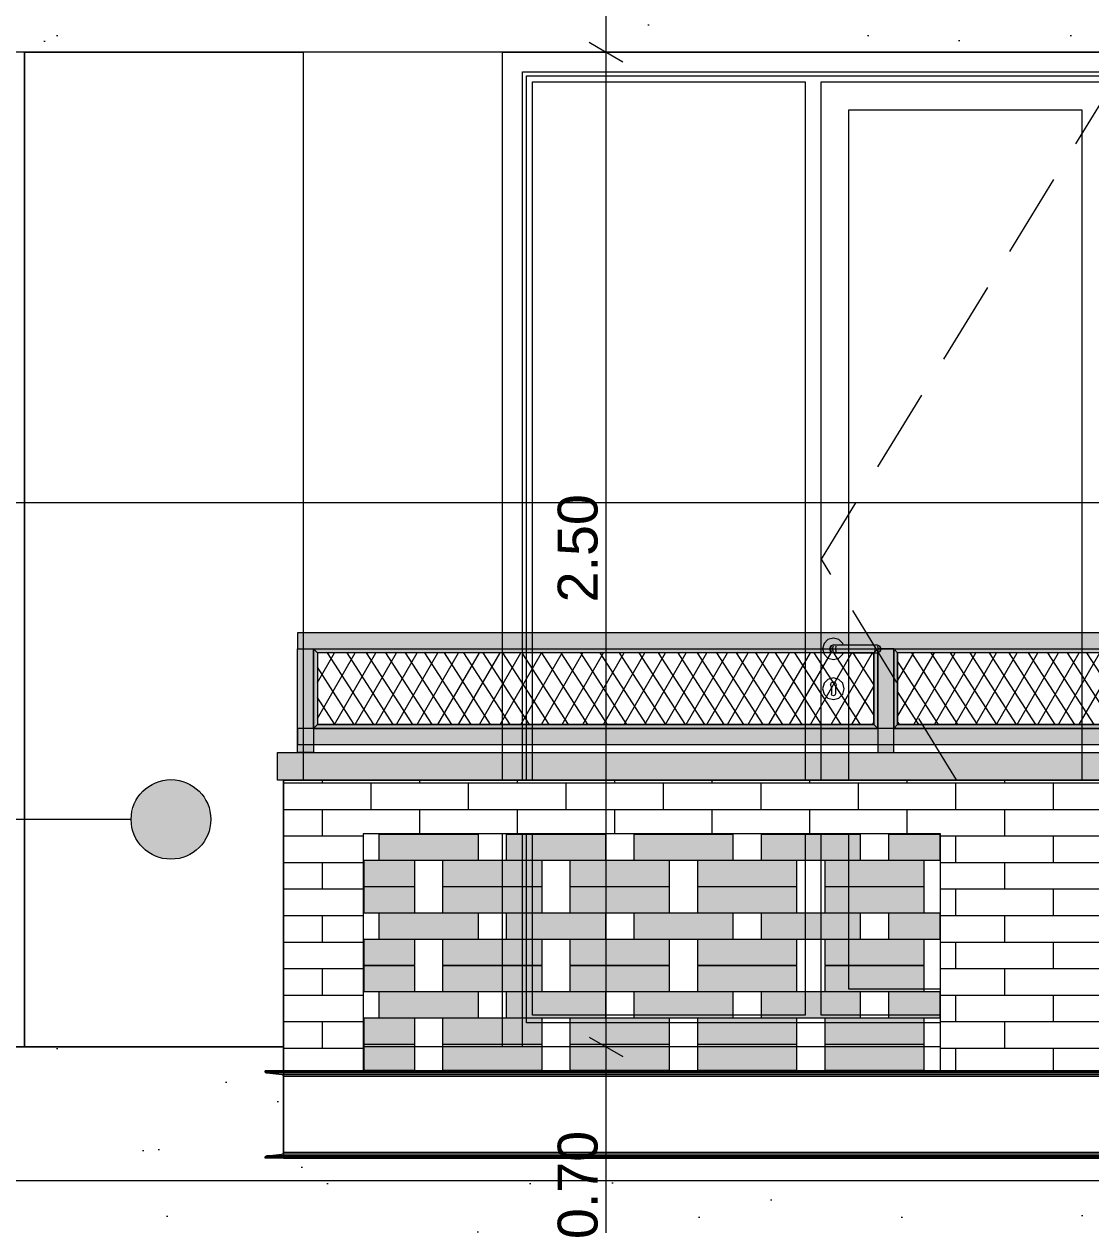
# Model space of a CAD drawing. Header units: millimetres. Extents: x 476571643 to 477489869, y 4620928210 to 4621294454.
# Drawn here: x 477462003 to 477464682, y 4621002782 to 4621005800 of the extents above; entities that cross this region are included whole.
import ezdxf

# ---------------------------------------------------------------- set-up
doc = ezdxf.new("R2010")
doc.units = ezdxf.units.MM
doc.header["$MEASUREMENT"] = 0
doc.set_wipeout_variables(frame=1)
doc.linetypes.add('Hidden Line', pattern=[317.5, 211.666667, -105.833333])
doc.linetypes.add('Wipeout_Contour', pattern=[1000, 0, -1000])
for name, color, linetype, lineweight in [('2D Drafting - General_Pen_No__7_Pen_No__7', 7, 'Continuous', 0), ('New_2D Drafting - General_Pen_No__30_Pen_No__9_Pen_No__9_Pen_No__250', 7, 'Continuous', 0), ('New_2D Drafting - General_Pen_No__30_Pen_No__9_Pen_No__9_Pen_No__255', 255, 'Continuous', 0), ('New_2D Drafting - General_Pen_No__30_Pen_No__9_Pen_No__9_Pen_No__42', 250, 'Continuous', 0), ('New_2D Drafting - General_Pen_No__30_Pen_No__9_Pen_No__9_Pen_No__7', 7, 'Continuous', 0), ('New_2D Drafting - General_Pen_No__4', 7, 'Continuous', 0), ('New_2D Drafting - General_Pen_No__7', 7, 'Continuous', 0), ('New_Structural - Bearing_Pen_No__250', 7, 'Continuous', 0), ('New_Structural - Bearing_Pen_No__4', 7, 'Continuous', 0), ('Structural - Bearing_Pen_No__250', 7, 'Continuous', 0), ('zoma_Pen_No__142', 142, 'Continuous', 0), ('zoma_Pen_No__5_Pen_No__142', 142, 'Continuous', 0)]:
    doc.layers.add(name, color=color, linetype=linetype, lineweight=lineweight)
for name, color, linetype in [('New_2D Drafting - General_Pen_No__30_Pen_No__9_Pen_No__9', 7, 'Continuous'), ('zoma', 7, 'Continuous'), ('zoma_Pen_No__5', 7, 'Continuous')]:
    doc.layers.add(name, color=color, linetype=linetype)
doc.layers.add('New_2D Drafting - General_Pen_No__30_Pen_No__9_Pen_No__9_Pen_No__252', color=7, linetype='Continuous', lineweight=0, true_color=0x666666)
doc.layers.add('New_2D Drafting - General_Pen_No__30_Pen_No__9_Pen_No__9_Pen_No__254', color=7, linetype='Continuous', lineweight=0, true_color=0xcccccc)
doc.styles.add('GENERATED_STYLE_2', font='arial.ttf')
doc.dimstyles.new('GENERATED_STYLE__32', dxfattribs={"dimtxt": 100, "dimasz": 64.421331, "dimexe": 0.18, "dimexo": 3, "dimgap": 0.09, "dimtad": 1, "dimlfac": 0.001, "dimzin": 0, "dimdsep": 46, "dimtxsty": 'GENERATED_STYLE_2', "dimblk": 'ARROWHEAD_2', "dimblk1": 'ARROWHEAD_2', "dimblk2": 'ARROWHEAD_2', "dimcen": 0.09, "dimclrd": 142, "dimclre": 142, "dimclrt": 142, "dimadec": 0, "dimazin": 0, "dimtfac": 1, "dimtdec": 4, "dimtmove": 0, "dimatfit": 3, "dimfxl": 1, "dimtolj": 1, "dimtzin": 0, "dimarcsym": 0})
pattern_1 = [(45, (476844527.15, 4621386591.04), (-254.55844, 254.55844), [0, -240, 0, -360]), (110, (476845327.15, 4621386591.04), (338.28934, 123.12725), [0, -176, 0, -304])]
pattern_2 = [(60, (476844527.15, 4621385791.044), (-38.9711432, 22.5), []), (122.8330945, (476844527.15, 4621385791.044), (36.8060797, 18.75), [])]

# ---------------------------------------------------------------- blocks, each defined once
blk = doc.blocks.new('Line_111', base_point=(477465287.2, 4621004596.9))
at = {"layer": 'zoma_Pen_No__5_Pen_No__142', "color": 142, "linetype": 'Continuous', "lineweight": 0}
blk.add_line((477465187.2, 4621004596.9), (477452132.6, 4621004596.9), dxfattribs=at)
blk = doc.blocks.new('Line_127', base_point=(477462371.7, 4621003801.6))
at = {"layer": 'zoma_Pen_No__5_Pen_No__142', "linetype": 'Continuous', "lineweight": 0}
blk.add_hatch(color=142, dxfattribs=at).paths.add_polyline_path([(477462271.7, 4621003801.6), (477462279.3, 4621003763.3), (477462300.9, 4621003730.9), (477462333.4, 4621003709.2), (477462371.7, 4621003701.6), (477462409.9, 4621003709.2), (477462442.4, 4621003730.9), (477462464, 4621003763.3), (477462471.7, 4621003801.6), (477462464, 4621003839.9), (477462442.4, 4621003872.3), (477462409.9, 4621003894), (477462371.7, 4621003901.6), (477462333.4, 4621003894), (477462300.9, 4621003872.3), (477462279.3, 4621003839.9)])
at = {"layer": 'zoma_Pen_No__5_Pen_No__142', "color": 142, "linetype": 'Continuous', "lineweight": 0}
blk.add_line((477462271.7, 4621003801.6), (477452355.6, 4621003801.6), dxfattribs=at)
blk.add_circle((477462371.7, 4621003801.6), 100, dxfattribs=at)
blk = doc.blocks.new('Line_128', base_point=(477470893.9, 4621002893.4))
at = {"layer": 'zoma_Pen_No__5_Pen_No__142', "color": 142, "linetype": 'Continuous', "lineweight": 0}
blk.add_line((477470793.9, 4621002893.4), (477460494.8, 4621002893.4), dxfattribs=at)
blk = doc.blocks.new('*D2148', base_point=(476844527.1, 4621385791))
at = {"layer": 'zoma_Pen_No__142', "color": 142, "linetype": 'Continuous', "lineweight": 0, "transparency": 16777216}
for p, q in [((477463422, 4621003254.5), (477463506.8, 4621003205.5)), ((477463528, 4621003230), (477463400.9, 4621003230)), ((477463464.4, 4621002530), (477463464.4, 4621003230)), ((477463422, 4621002554.5), (477463506.8, 4621002505.5)), ((477463528, 4621002530), (477463400.9, 4621002530))]:
    blk.add_line(p, q, dxfattribs=at)
at = {"layer": 'zoma_Pen_No__142', "color": 142, "lineweight": 0, "transparency": 16777216, "insert": (477463444.4, 4621002747), "char_height": 100, "attachment_point": 7, "rotation": 90, "style": 'GENERATED_STYLE_2'}
blk.add_mtext('\\A1;{\\pql;\\fArial CYR|b0|i0|c204|p34;0.70}', dxfattribs=at)
blk = doc.blocks.new('ARROWHEAD_2')
at = {"color": 0, "linetype": 'Continuous', "lineweight": 0}
for p, q in [((-0.378, -0.655), (0.378, 0.655)), ((0, 0), (-1, 0))]:
    blk.add_line(p, q, dxfattribs=at)
blk = doc.blocks.new('*D2149', base_point=(476844527.1, 4621385791))
at = {"layer": 'zoma_Pen_No__142', "color": 142, "linetype": 'Continuous', "lineweight": 0, "transparency": 16777216}
for p, q in [((477463422, 4621005754.5), (477463506.8, 4621005705.5)), ((477463528, 4621005730), (477463400.9, 4621005730)), ((477463464.4, 4621003230), (477463464.4, 4621005730)), ((477463422, 4621003254.5), (477463506.8, 4621003205.5)), ((477463528, 4621003230), (477463400.9, 4621003230))]:
    blk.add_line(p, q, dxfattribs=at)
at = {"layer": 'zoma_Pen_No__142', "color": 142, "lineweight": 0, "transparency": 16777216, "insert": (477463444.4, 4621004347), "char_height": 100, "attachment_point": 7, "rotation": 90, "style": 'GENERATED_STYLE_2'}
blk.add_mtext('\\A1;{\\pql;\\fArial CYR|b0|i0|c204|p34;2.50}', dxfattribs=at)
blk = doc.blocks.new('*D2150', base_point=(476844527.1, 4621385791))
at = {"layer": 'zoma_Pen_No__142', "color": 142, "linetype": 'Continuous', "lineweight": 0, "transparency": 16777216}
for p, q in [((477463422, 4621006454.5), (477463506.8, 4621006405.5)), ((477463528, 4621006430), (477463400.9, 4621006430)), ((477463464.4, 4621005730), (477463464.4, 4621006430)), ((477463422, 4621005754.5), (477463506.8, 4621005705.5)), ((477463528, 4621005730), (477463400.9, 4621005730))]:
    blk.add_line(p, q, dxfattribs=at)
at = {"layer": 'zoma_Pen_No__142', "color": 142, "lineweight": 0, "transparency": 16777216, "insert": (477463444.4, 4621005947), "char_height": 100, "attachment_point": 7, "rotation": 90, "style": 'GENERATED_STYLE_2'}
blk.add_mtext('\\A1;{\\pql;\\fArial CYR|b0|i0|c204|p34;0.70}', dxfattribs=at)
blk = doc.blocks.new('*D2159', base_point=(476844527.1, 4621385791))
at = {"layer": 'zoma_Pen_No__142', "color": 142, "linetype": 'Continuous', "lineweight": 0, "transparency": 16777216}
for p, q in [((477470355.6, 4621003254.5), (477470440.4, 4621003205.5)), ((477470461.6, 4621003230), (477470334.4, 4621003230)), ((477470398, 4621002530), (477470398, 4621003230)), ((477470355.6, 4621002554.5), (477470440.4, 4621002505.5)), ((477470461.6, 4621002530), (477470334.4, 4621002530))]:
    blk.add_line(p, q, dxfattribs=at)
at = {"layer": 'zoma_Pen_No__142', "color": 142, "lineweight": 0, "transparency": 16777216, "insert": (477470378, 4621002747), "char_height": 100, "attachment_point": 7, "rotation": 90, "style": 'GENERATED_STYLE_2'}
blk.add_mtext('\\A1;{\\pql;\\fArial CYR|b0|i0|c204|p34;0.70}', dxfattribs=at)
blk = doc.blocks.new('*D2160', base_point=(476844527.1, 4621385791))
at = {"layer": 'zoma_Pen_No__142', "color": 142, "linetype": 'Continuous', "lineweight": 0, "transparency": 16777216}
for p, q in [((477470355.6, 4621005754.5), (477470440.4, 4621005705.5)), ((477470461.6, 4621005730), (477470334.4, 4621005730)), ((477470398, 4621003230), (477470398, 4621005730)), ((477470355.6, 4621003254.5), (477470440.4, 4621003205.5)), ((477470461.6, 4621003230), (477470334.4, 4621003230))]:
    blk.add_line(p, q, dxfattribs=at)
at = {"layer": 'zoma_Pen_No__142', "color": 142, "lineweight": 0, "transparency": 16777216, "insert": (477470378, 4621004347), "char_height": 100, "attachment_point": 7, "rotation": 90, "style": 'GENERATED_STYLE_2'}
blk.add_mtext('\\A1;{\\pql;\\fArial CYR|b0|i0|c204|p34;2.50}', dxfattribs=at)
blk = doc.blocks.new('*D2161', base_point=(476844527.1, 4621385791))
at = {"layer": 'zoma_Pen_No__142', "color": 142, "linetype": 'Continuous', "lineweight": 0, "transparency": 16777216}
for p, q in [((477470355.6, 4621006454.5), (477470440.4, 4621006405.5)), ((477470461.6, 4621006430), (477470334.4, 4621006430)), ((477470398, 4621005730), (477470398, 4621006430)), ((477470355.6, 4621005754.5), (477470440.4, 4621005705.5)), ((477470461.6, 4621005730), (477470334.4, 4621005730))]:
    blk.add_line(p, q, dxfattribs=at)
at = {"layer": 'zoma_Pen_No__142', "color": 142, "lineweight": 0, "transparency": 16777216, "insert": (477470378, 4621005947), "char_height": 100, "attachment_point": 7, "rotation": 90, "style": 'GENERATED_STYLE_2'}
blk.add_mtext('\\A1;{\\pql;\\fArial CYR|b0|i0|c204|p34;0.70}', dxfattribs=at)
blk = doc.blocks.new('*D2171', base_point=(476844527.1, 4621385791))
at = {"layer": 'zoma_Pen_No__142', "color": 142, "linetype": 'Continuous', "lineweight": 0, "transparency": 16777216}
for p, q in [((477478168.2, 4621003254.5), (477478253, 4621003205.5)), ((477478274.2, 4621003230), (477478147, 4621003230)), ((477478210.6, 4621002530), (477478210.6, 4621003230)), ((477478168.2, 4621002554.5), (477478253, 4621002505.5)), ((477478274.2, 4621002530), (477478147, 4621002530))]:
    blk.add_line(p, q, dxfattribs=at)
at = {"layer": 'zoma_Pen_No__142', "color": 142, "lineweight": 0, "transparency": 16777216, "insert": (477478190.6, 4621002747), "char_height": 100, "attachment_point": 7, "rotation": 90, "style": 'GENERATED_STYLE_2'}
blk.add_mtext('\\A1;{\\pql;\\fArial CYR|b0|i0|c204|p34;0.70}', dxfattribs=at)
blk = doc.blocks.new('*D2172', base_point=(476844527.1, 4621385791))
at = {"layer": 'zoma_Pen_No__142', "color": 142, "linetype": 'Continuous', "lineweight": 0, "transparency": 16777216}
for p, q in [((477478168.2, 4621005754.5), (477478253, 4621005705.5)), ((477478274.2, 4621005730), (477478147, 4621005730)), ((477478210.6, 4621003230), (477478210.6, 4621005730)), ((477478168.2, 4621003254.5), (477478253, 4621003205.5)), ((477478274.2, 4621003230), (477478147, 4621003230))]:
    blk.add_line(p, q, dxfattribs=at)
at = {"layer": 'zoma_Pen_No__142', "color": 142, "lineweight": 0, "transparency": 16777216, "insert": (477478190.6, 4621004347), "char_height": 100, "attachment_point": 7, "rotation": 90, "style": 'GENERATED_STYLE_2'}
blk.add_mtext('\\A1;{\\pql;\\fArial CYR|b0|i0|c204|p34;2.50}', dxfattribs=at)
blk = doc.blocks.new('*D2173', base_point=(476844527.1, 4621385791))
at = {"layer": 'zoma_Pen_No__142', "color": 142, "linetype": 'Continuous', "lineweight": 0, "transparency": 16777216}
for p, q in [((477478168.2, 4621006454.5), (477478253, 4621006405.5)), ((477478274.2, 4621006430), (477478147, 4621006430)), ((477478210.6, 4621005730), (477478210.6, 4621006430)), ((477478168.2, 4621005754.5), (477478253, 4621005705.5)), ((477478274.2, 4621005730), (477478147, 4621005730))]:
    blk.add_line(p, q, dxfattribs=at)
at = {"layer": 'zoma_Pen_No__142', "color": 142, "lineweight": 0, "transparency": 16777216, "insert": (477478190.6, 4621005947), "char_height": 100, "attachment_point": 7, "rotation": 90, "style": 'GENERATED_STYLE_2'}
blk.add_mtext('\\A1;{\\pql;\\fArial CYR|b0|i0|c204|p34;0.70}', dxfattribs=at)
blk = doc.blocks.new('*D2182', base_point=(476844527.1, 4621385791))
at = {"layer": 'zoma_Pen_No__142', "color": 142, "linetype": 'Continuous', "lineweight": 0, "transparency": 16777216}
for p, q in [((477480860.4, 4621003254.5), (477480945.2, 4621003205.5)), ((477480966.4, 4621003230), (477480839.2, 4621003230)), ((477480902.8, 4621002530), (477480902.8, 4621003230)), ((477480860.4, 4621002554.5), (477480945.2, 4621002505.5)), ((477480966.4, 4621002530), (477480839.2, 4621002530))]:
    blk.add_line(p, q, dxfattribs=at)
at = {"layer": 'zoma_Pen_No__142', "color": 142, "lineweight": 0, "transparency": 16777216, "insert": (477480882.8, 4621002747), "char_height": 100, "attachment_point": 7, "rotation": 90, "style": 'GENERATED_STYLE_2'}
blk.add_mtext('\\A1;{\\pql;\\fArial CYR|b0|i0|c204|p34;0.70}', dxfattribs=at)
blk = doc.blocks.new('*D2183', base_point=(476844527.1, 4621385791))
at = {"layer": 'zoma_Pen_No__142', "color": 142, "linetype": 'Continuous', "lineweight": 0, "transparency": 16777216}
for p, q in [((477480860.4, 4621005754.5), (477480945.2, 4621005705.5)), ((477480966.4, 4621005730), (477480839.2, 4621005730)), ((477480902.8, 4621003230), (477480902.8, 4621005730)), ((477480860.4, 4621003254.5), (477480945.2, 4621003205.5)), ((477480966.4, 4621003230), (477480839.2, 4621003230))]:
    blk.add_line(p, q, dxfattribs=at)
at = {"layer": 'zoma_Pen_No__142', "color": 142, "lineweight": 0, "transparency": 16777216, "insert": (477480882.8, 4621004347), "char_height": 100, "attachment_point": 7, "rotation": 90, "style": 'GENERATED_STYLE_2'}
blk.add_mtext('\\A1;{\\pql;\\fArial CYR|b0|i0|c204|p34;2.50}', dxfattribs=at)
blk = doc.blocks.new('*D2184', base_point=(476844527.1, 4621385791))
at = {"layer": 'zoma_Pen_No__142', "color": 142, "linetype": 'Continuous', "lineweight": 0, "transparency": 16777216}
for p, q in [((477480860.4, 4621006454.5), (477480945.2, 4621006405.5)), ((477480966.4, 4621006430), (477480839.2, 4621006430)), ((477480902.8, 4621005730), (477480902.8, 4621006430)), ((477480860.4, 4621005754.5), (477480945.2, 4621005705.5)), ((477480966.4, 4621005730), (477480839.2, 4621005730))]:
    blk.add_line(p, q, dxfattribs=at)
at = {"layer": 'zoma_Pen_No__142', "color": 142, "lineweight": 0, "transparency": 16777216, "insert": (477480882.8, 4621005947), "char_height": 100, "attachment_point": 7, "rotation": 90, "style": 'GENERATED_STYLE_2'}
blk.add_mtext('\\A1;{\\pql;\\fArial CYR|b0|i0|c204|p34;0.70}', dxfattribs=at)

msp = doc.modelspace()

# ---------------------------------------------------------------- hatches: boundary and pattern name
at = {"layer": 'New_2D Drafting - General_Pen_No__30_Pen_No__9_Pen_No__9_Pen_No__255', "linetype": 'Continuous', "lineweight": 0}
for points in [[(477462689.307, 4621004269.985), (477462689.307, 4621004229.985), (477468519.303, 4621004229.985), (477468519.303, 4621004269.985)], [(477462729.314, 4621003969.985), (477462689.307, 4621003969.985), (477462689.307, 4621004229.985), (477462729.314, 4621004229.985)], [(477462739.314, 4621004219.985), (477462739.314, 4621004039.985), (477462729.314, 4621004029.985), (477462729.314, 4621004229.985)], [(477462739.314, 4621004219.985), (477462729.314, 4621004229.985), (477464146.814, 4621004229.985), (477464136.814, 4621004219.985)], [(477464146.814, 4621004230.011), (477464136.814, 4621004220.011), (477464136.814, 4621004039.985), (477464146.814, 4621004029.985)], [(477464146.814, 4621003969.985), (477464186.814, 4621003969.985), (477464186.814, 4621004229.985), (477464146.814, 4621004229.985)], [(477464186.814, 4621004229.985), (477465584.314, 4621004229.985), (477465574.314, 4621004219.985), (477464196.814, 4621004219.985)], [(477464186.814, 4621004229.985), (477464186.814, 4621004029.985), (477464196.814, 4621004039.985), (477464196.814, 4621004219.985)], [(477462689.307, 4621004029.985), (477462689.307, 4621003989.985), (477468519.303, 4621003989.985), (477468519.303, 4621004029.985)], [(477462739.314, 4621004039.985), (477462729.314, 4621004029.985), (477464146.814, 4621004029.985), (477464136.814, 4621004039.985)], [(477464186.814, 4621004029.985), (477465584.314, 4621004029.985), (477465574.314, 4621004039.985), (477464196.814, 4621004039.985)], [(477468569.303, 4621003899.985), (477462639.307, 4621003899.985), (477462639.307, 4621003969.985), (477468569.303, 4621003969.985)]]:
    msp.add_hatch(color=255, dxfattribs=at).paths.add_polyline_path(points)
at = {"layer": 'New_2D Drafting - General_Pen_No__7', "linetype": 'Continuous', "lineweight": 0}
h = msp.add_hatch(dxfattribs=at)
h.set_pattern_fill('BATT_INSULATION', style=0, pattern_type=2)
h.set_pattern_definition(pattern_2)
h.paths.add_polyline_path([(477464136.814, 4621004219.985), (477462739.314, 4621004219.985), (477462739.314, 4621004039.985), (477464136.814, 4621004039.985)])
h = msp.add_hatch(dxfattribs=at)
h.set_pattern_fill('BATT_INSULATION', style=0, pattern_type=2)
h.set_pattern_definition(pattern_2)
h.paths.add_polyline_path([(477465574.314, 4621004219.985), (477464196.814, 4621004219.985), (477464196.814, 4621004039.985), (477465574.314, 4621004039.985)])

# ---------------------------------------------------------------- linework, layer by layer
at = {"layer": '2D Drafting - General_Pen_No__7_Pen_No__7', "color": 7, "linetype": 'Continuous', "lineweight": 0, "flags": 128}
for points in [[(477463264.432, 4621005669.999), (477464744.432, 4621005669.994), (477464744.424, 4621003289.996), (477463264.424, 4621003290.001)], [(477463279.432, 4621005654.999), (477463964.432, 4621005654.997), (477463964.424, 4621003309.999), (477463279.424, 4621003310.001)], [(477464004.428, 4621005654.996), (477464729.432, 4621005654.994), (477464729.424, 4621003309.996), (477464004.424, 4621003309.999)], [(477464074.432, 4621005584.996), (477464659.432, 4621005584.994), (477464659.424, 4621003374.997), (477464074.424, 4621003374.999)]]:
    msp.add_lwpolyline(points, close=True, dxfattribs=at)
at = {"layer": 'New_2D Drafting - General_Pen_No__30_Pen_No__9_Pen_No__9_Pen_No__250', "color": 7, "linetype": 'Continuous', "lineweight": 0, "flags": 128}
msp.add_lwpolyline([(477462689.307, 4621004029.985), (477462689.307, 4621003989.985), (477468519.303, 4621003989.985), (477468519.303, 4621004029.985)], close=True, dxfattribs=at)
at = {"layer": 'New_2D Drafting - General_Pen_No__30_Pen_No__9_Pen_No__9_Pen_No__7', "color": 7, "linetype": 'Continuous', "lineweight": 0, "flags": 128}
for points in [[(477462703.954, 4621003229.989), (477462003.789, 4621003229.988), (477462003.789, 4621005729.993), (477462703.954, 4621005729.993)], [(477462689.307, 4621004269.985), (477462689.307, 4621004229.985), (477468519.303, 4621004229.985), (477468519.303, 4621004269.985)], [(477462729.314, 4621003969.985), (477462689.307, 4621003969.985), (477462689.307, 4621004229.985), (477462729.314, 4621004229.985)], [(477462739.314, 4621004219.985), (477462739.314, 4621004039.985), (477462729.314, 4621004029.985), (477462729.314, 4621004229.985)], [(477462739.314, 4621004219.985), (477462729.314, 4621004229.985), (477464146.814, 4621004229.985), (477464136.814, 4621004219.985)], [(477464146.814, 4621004230.011), (477464136.814, 4621004220.011), (477464136.814, 4621004039.985), (477464146.814, 4621004029.985)], [(477464146.814, 4621003969.985), (477464186.814, 4621003969.985), (477464186.814, 4621004229.985), (477464146.814, 4621004229.985)], [(477464186.814, 4621004229.985), (477465584.314, 4621004229.985), (477465574.314, 4621004219.985), (477464196.814, 4621004219.985)], [(477464186.814, 4621004229.985), (477464186.814, 4621004029.985), (477464196.814, 4621004039.985), (477464196.814, 4621004219.985)], [(477462739.314, 4621004039.985), (477462729.314, 4621004029.985), (477464146.814, 4621004029.985), (477464136.814, 4621004039.985)], [(477464186.814, 4621004029.985), (477465584.314, 4621004029.985), (477465574.314, 4621004039.985), (477464196.814, 4621004039.985)], [(477468569.303, 4621003899.985), (477462639.307, 4621003899.985), (477462639.307, 4621003969.985), (477468569.303, 4621003969.985)]]:
    msp.add_lwpolyline(points, close=True, dxfattribs=at)
at = {"layer": 'New_2D Drafting - General_Pen_No__4', "color": 7, "linetype": 'Continuous', "lineweight": 0, "flags": 128}
for points in [[(477464136.814, 4621004219.985), (477462739.314, 4621004219.985), (477462739.314, 4621004039.985), (477464136.814, 4621004039.985)], [(477465574.314, 4621004219.985), (477464196.814, 4621004219.985), (477464196.814, 4621004039.985), (477465574.314, 4621004039.985)]]:
    msp.add_lwpolyline(points, close=True, dxfattribs=at)
at = {"layer": 'New_Structural - Bearing_Pen_No__250', "color": 7, "linetype": 'Continuous', "lineweight": 0}
for p, q in [((477464011.935, 4621004243.497), (477464008.317, 4621004229.997)), ((477464021.817, 4621004253.38), (477464011.935, 4621004243.497)), ((477464035.318, 4621004256.997), (477464021.817, 4621004253.38)), ((477464035.317, 4621004239.997), (477464028.246, 4621004237.068)), ((477464035.317, 4621004239.997), (477464036.459, 4621004239.997)), ((477464048.817, 4621004253.38), (477464035.318, 4621004256.997)), ((477464036.459, 4621004239.997), (477464039.711, 4621004239.997)), ((477464039.711, 4621004239.997), (477464044.577, 4621004239.997)), ((477464044.577, 4621004239.997), (477464050.317, 4621004239.997)), ((477464058.7, 4621004243.497), (477464048.817, 4621004253.38)), ((477464050.317, 4621004239.997), (477464130.317, 4621004239.997)), ((477464059.638, 4621004239.997), (477464058.7, 4621004243.497)), ((477464130.317, 4621004239.997), (477464136.058, 4621004239.997)), ((477464136.058, 4621004239.997), (477464140.924, 4621004239.997)), ((477464140.924, 4621004239.997), (477464144.176, 4621004239.997)), ((477464144.176, 4621004239.997), (477464145.317, 4621004239.997)), ((477464145.317, 4621004239.997), (477464152.389, 4621004237.068)), ((477464008.317, 4621004229.997), (477464011.935, 4621004216.497)), ((477464011.935, 4621004216.497), (477464021.817, 4621004206.615)), ((477464028.246, 4621004237.068), (477464025.317, 4621004229.997)), ((477464025.317, 4621004229.997), (477464028.246, 4621004222.926)), ((477464029.798, 4621004237.068), (477464027.039, 4621004229.997)), ((477464027.039, 4621004229.997), (477464029.798, 4621004222.926)), ((477464028.246, 4621004222.926), (477464035.317, 4621004219.997)), ((477464034.613, 4621004237.068), (477464032.501, 4621004229.997)), ((477464032.501, 4621004229.997), (477464034.613, 4621004222.926)), ((477464035.317, 4621004219.997), (477464036.459, 4621004219.997)), ((477464036.459, 4621004219.997), (477464039.711, 4621004219.997)), ((477464039.711, 4621004219.997), (477464044.577, 4621004219.997)), ((477464041.818, 4621004237.068), (477464040.675, 4621004229.997)), ((477464040.675, 4621004229.997), (477464041.818, 4621004222.926)), ((477464044.577, 4621004219.997), (477464050.317, 4621004219.997)), ((477464048.817, 4621004206.615), (477464058.7, 4621004216.497)), ((477464050.317, 4621004219.997), (477464130.317, 4621004219.997)), ((477464058.7, 4621004216.497), (477464059.638, 4621004219.997)), ((477464130.317, 4621004219.997), (477464136.058, 4621004219.997)), ((477464136.058, 4621004219.997), (477464140.924, 4621004219.997)), ((477464138.817, 4621004237.068), (477464139.959, 4621004229.997)), ((477464139.959, 4621004229.997), (477464138.817, 4621004222.926)), ((477464140.924, 4621004219.997), (477464144.176, 4621004219.997)), ((477464144.176, 4621004219.997), (477464145.317, 4621004219.997)), ((477464152.388, 4621004222.926), (477464145.317, 4621004219.997)), ((477464146.022, 4621004237.068), (477464148.134, 4621004229.997)), ((477464148.134, 4621004229.997), (477464146.022, 4621004222.926)), ((477464150.836, 4621004237.068), (477464153.595, 4621004229.997)), ((477464153.595, 4621004229.997), (477464150.836, 4621004222.926)), ((477464155.317, 4621004229.997), (477464152.388, 4621004222.926)), ((477464152.389, 4621004237.068), (477464155.317, 4621004229.997)), ((477464021.817, 4621004206.615), (477464035.317, 4621004202.997)), ((477464035.317, 4621004202.997), (477464048.817, 4621004206.615)), ((477464021.817, 4621004153.38), (477464011.934, 4621004143.497)), ((477464035.317, 4621004156.997), (477464021.817, 4621004153.38)), ((477464029.942, 4621004145.141), (477464035.317, 4621004147.423)), ((477464048.817, 4621004153.38), (477464035.317, 4621004156.997)), ((477464035.317, 4621004147.423), (477464040.692, 4621004145.141)), ((477464058.7, 4621004143.497), (477464048.817, 4621004153.38)), ((477464011.934, 4621004143.497), (477464008.317, 4621004129.997)), ((477464008.317, 4621004129.997), (477464011.934, 4621004116.497)), ((477464028.597, 4621004141.637), (477464027.849, 4621004139.69)), ((477464030.317, 4621004134.397), (477464027.849, 4621004139.69)), ((477464028.597, 4621004141.637), (477464029.942, 4621004145.141)), ((477464030.317, 4621004132.884), (477464030.317, 4621004134.397)), ((477464030.317, 4621004132.884), (477464030.317, 4621004129.997)), ((477464030.317, 4621004129.997), (477464030.317, 4621004127.111)), ((477464030.317, 4621004127.111), (477464030.317, 4621004121.337)), ((477464030.317, 4621004121.337), (477464030.317, 4621004117.497)), ((477464031.781, 4621004113.962), (477464030.317, 4621004117.497)), ((477464040.317, 4621004117.497), (477464038.853, 4621004113.962)), ((477464042.785, 4621004139.69), (477464040.317, 4621004134.397)), ((477464040.317, 4621004134.397), (477464040.317, 4621004132.884)), ((477464040.317, 4621004132.884), (477464040.317, 4621004129.997)), ((477464040.317, 4621004129.997), (477464040.317, 4621004127.111)), ((477464040.317, 4621004127.111), (477464040.317, 4621004121.337)), ((477464040.317, 4621004121.337), (477464040.317, 4621004117.497)), ((477464042.037, 4621004141.637), (477464040.692, 4621004145.141)), ((477464042.037, 4621004141.637), (477464042.785, 4621004139.69)), ((477464062.317, 4621004129.997), (477464058.7, 4621004143.497)), ((477464058.7, 4621004116.497), (477464062.317, 4621004129.997)), ((477464011.934, 4621004116.497), (477464021.817, 4621004106.615)), ((477464021.817, 4621004106.615), (477464035.317, 4621004102.997)), ((477464035.317, 4621004112.497), (477464031.781, 4621004113.962)), ((477464038.853, 4621004113.962), (477464035.317, 4621004112.497)), ((477464035.317, 4621004102.997), (477464048.817, 4621004106.615)), ((477464048.817, 4621004106.615), (477464058.7, 4621004116.497))]:
    msp.add_line(p, q, dxfattribs=at)

# ---------------------------------------------------------------- block references
at = {"layer": 'zoma_Pen_No__5', "color": 142, "linetype": 'Continuous', "lineweight": 0}
for name, p in [('Line_111', (477465287.241, 4621004596.941)), ('Line_127', (477462371.654, 4621003801.602))]:
    msp.add_blockref(name, p, dxfattribs=at)

# ---------------------------------------------------------------- next in the draw order: wipeouts: each hides what was drawn before it
at = {"color": 254, "linetype": 'Wipeout_Contour', "lineweight": 0, "ltscale": 27873645293.87504}
msp.add_wipeout([(477468504.127, 4621006149.991), (477468504.127, 4621005729.993), (477461534.094, 4621005729.993), (477461534.094, 4621006429.993), (477462654.307, 4621006429.993), (477462654.307, 4621006149.991)], dxfattribs=at).dxf.layer = 'New_2D Drafting - General_Pen_No__30_Pen_No__9_Pen_No__9'
at = {"color": 254, "linetype": 'Wipeout_Contour', "lineweight": 0, "ltscale": 27873626195.55132}
msp.add_wipeout([(477468504.127, 4621002949.991), (477468504.127, 4621002529.993), (477461534.094, 4621002529.993), (477461534.094, 4621003229.993), (477462654.307, 4621003229.993), (477462654.307, 4621002949.991)], dxfattribs=at).dxf.layer = 'New_2D Drafting - General_Pen_No__30_Pen_No__9_Pen_No__9'

# ---------------------------------------------------------------- next in the draw order: hatches: boundary and pattern name
at = {"layer": 'New_2D Drafting - General_Pen_No__30_Pen_No__9_Pen_No__9_Pen_No__42', "linetype": 'Continuous', "lineweight": 0, "true_color": 0xc7c8ca}
h = msp.add_hatch(dxfattribs=at)
h.set_pattern_fill('CUT_STONE', color=9, style=0, pattern_type=2)
h.set_pattern_definition(pattern_1)
h.paths.add_polyline_path([(477468504.127, 4621006149.991), (477468504.127, 4621005729.993), (477461534.094, 4621005729.993), (477461534.094, 4621006429.993), (477462654.307, 4621006429.993), (477462654.307, 4621006149.991)])
h = msp.add_hatch(dxfattribs=at)
h.set_pattern_fill('CUT_STONE', color=9, style=0, pattern_type=2)
h.set_pattern_definition(pattern_1)
h.paths.add_polyline_path([(477468504.127, 4621002949.991), (477468504.127, 4621002529.993), (477461534.094, 4621002529.993), (477461534.094, 4621003229.993), (477462654.307, 4621003229.993), (477462654.307, 4621002949.991)])

# ---------------------------------------------------------------- next in the draw order: linework, layer by layer
at = {"layer": '2D Drafting - General_Pen_No__7_Pen_No__7', "color": 7, "linetype": 'Continuous', "lineweight": 0, "flags": 128}
msp.add_lwpolyline([(477464800.307, 4621003229.995), (477463204.424, 4621003230), (477463204.432, 4621005730), (477464804.432, 4621005729.995)], dxfattribs=at)
msp.add_lwpolyline([(477463254.432, 4621005679.999), (477464754.432, 4621005679.994), (477464754.424, 4621003229.995), (477463254.424, 4621003230.001)], close=True, dxfattribs=at)
at = {"layer": '2D Drafting - General_Pen_No__7_Pen_No__7', "color": 7, "linetype": 'Hidden Line', "lineweight": 0, "flags": 128}
msp.add_lwpolyline([(477464754.432, 4621005679.994), (477464004.428, 4621004455.874), (477464753.647, 4621003231.279)], dxfattribs=at)
at = {"layer": 'New_2D Drafting - General_Pen_No__30_Pen_No__9_Pen_No__9_Pen_No__7', "color": 7, "linetype": 'Continuous', "lineweight": 0, "flags": 128}
for points in [[(477468504.127, 4621006149.991), (477468504.127, 4621005729.993), (477461534.094, 4621005729.993), (477461534.094, 4621006429.993), (477462654.307, 4621006429.993), (477462654.307, 4621006149.991)], [(477468504.127, 4621002949.991), (477468504.127, 4621002529.993), (477461534.094, 4621002529.993), (477461534.094, 4621003229.993), (477462654.307, 4621003229.993), (477462654.307, 4621002949.991)]]:
    msp.add_lwpolyline(points, close=True, dxfattribs=at)
at = {"layer": 'New_Structural - Bearing_Pen_No__250', "color": 7, "linetype": 'Continuous', "lineweight": 0}
for p, q in [((477468503.789, 4621005729.993), (477461533.757, 4621005729.993)), ((477468503.789, 4621003229.993), (477461533.757, 4621003229.993))]:
    msp.add_line(p, q, dxfattribs=at)
at = {"layer": 'Structural - Bearing_Pen_No__250', "color": 7, "linetype": 'Continuous', "lineweight": 0}
for p, q in [((477462003.789, 4621005729.993), (477462003.789, 4621003229.988)), ((477462607.989, 4621003167.496), (477462607.989, 4621003169.991)), ((477468600.641, 4621003169.991), (477462607.989, 4621003169.991)), ((477462608.388, 4621003165.965), (477462607.989, 4621003167.496)), ((477468600.641, 4621003167.496), (477462607.989, 4621003167.496)), ((477462609.526, 4621003164.667), (477462608.388, 4621003165.965)), ((477462611.229, 4621003163.8), (477462609.526, 4621003164.667)), ((477462612.451, 4621003163.541), (477462611.229, 4621003163.8)), ((477462649.852, 4621003159.551), (477462612.451, 4621003163.541)), ((477468596.178, 4621003163.541), (477462612.451, 4621003163.541)), ((477462651.074, 4621003159.291), (477462649.852, 4621003159.551)), ((477468558.777, 4621003159.551), (477462649.852, 4621003159.551)), ((477462652.777, 4621003158.424), (477462651.074, 4621003159.291)), ((477462653.915, 4621003157.126), (477462652.777, 4621003158.424)), ((477462654.315, 4621003155.596), (477462653.915, 4621003157.126)), ((477462654.315, 4621002964.404), (477462654.315, 4621003155.596)), ((477468554.315, 4621003155.596), (477462654.315, 4621003155.596)), ((477462607.989, 4621002952.486), (477462608.388, 4621002954.016)), ((477462607.989, 4621002949.991), (477462607.989, 4621002952.486)), ((477468600.641, 4621002952.486), (477462607.989, 4621002952.486)), ((477468600.641, 4621002949.991), (477462607.989, 4621002949.991)), ((477462608.388, 4621002954.016), (477462609.526, 4621002955.314)), ((477462609.526, 4621002955.314), (477462611.229, 4621002956.181)), ((477462611.229, 4621002956.181), (477462612.451, 4621002956.441)), ((477462612.451, 4621002956.441), (477462649.852, 4621002960.431)), ((477468596.178, 4621002956.441), (477462612.451, 4621002956.441)), ((477462649.852, 4621002960.431), (477462651.074, 4621002960.69)), ((477468558.777, 4621002960.431), (477462649.852, 4621002960.431)), ((477462651.074, 4621002960.69), (477462652.777, 4621002961.557)), ((477462652.777, 4621002961.557), (477462653.915, 4621002962.855)), ((477462653.915, 4621002962.855), (477462654.315, 4621002964.386)), ((477468554.316, 4621002964.386), (477462654.315, 4621002964.386))]:
    msp.add_line(p, q, dxfattribs=at)

# ---------------------------------------------------------------- next in the draw order: block references
at = {"layer": 'zoma_Pen_No__5', "color": 142, "linetype": 'Continuous', "lineweight": 0}
msp.add_blockref('Line_128', (477470893.922, 4621002893.389), dxfattribs=at)

# ---------------------------------------------------------------- next in the draw order: dimensions: what is measured, and where the dimension line sits
at = {"layer": 'zoma', "color": 142, "linetype": 'Continuous', "lineweight": 0}
for base, picture, middle in [((477463464.426, 4621006429.993), '*D2150', (477463394.426, 4621006076.85)), ((477470398.005, 4621006429.993), '*D2161', (477470328.005, 4621006076.85)), ((477478210.582, 4621006429.993), '*D2173', (477478140.582, 4621006076.85)), ((477480902.788, 4621006429.993), '*D2184', (477480832.788, 4621006076.85))]:
    dim = msp.add_linear_dim(base=base, p1=(477463204.432, 4621005730), p2=(477462483.984, 4621006429.993), angle=90, dimstyle='GENERATED_STYLE__32', dxfattribs=at)
    dim.commit()
    dim.dimension.update_dxf_attribs({"geometry": picture, "text_midpoint": middle, "dimtype": 160, "text_rotation": 90})

# ---------------------------------------------------------------- next in the draw order: wipeouts: each hides what was drawn before it
at = {"color": 254, "linetype": 'Wipeout_Contour', "lineweight": 0, "ltscale": 74329681358.86034}
msp.add_wipeout([(477468554.303, 4621003169.991), (477468354.188, 4621003169.991), (477468354.188, 4621003764.991), (477466904.247, 4621003764.991), (477466904.247, 4621003169.991), (477466504.247, 4621003169.991), (477466504.247, 4621003764.985), (477464704.248, 4621003764.985), (477464704.248, 4621003169.991), (477464304.248, 4621003169.991), (477464304.248, 4621003764.985), (477462854.307, 4621003764.985), (477462854.307, 4621003169.991), (477462654.307, 4621003169.991), (477462654.307, 4621003899.985), (477468554.303, 4621003899.985)], dxfattribs=at).dxf.layer = 'New_2D Drafting - General_Pen_No__30_Pen_No__9_Pen_No__9'

# ---------------------------------------------------------------- next in the draw order: hatches: boundary and pattern name
at = {"layer": 'New_2D Drafting - General_Pen_No__30_Pen_No__9_Pen_No__9_Pen_No__254', "linetype": 'Continuous', "lineweight": 0, "true_color": 0xcccccc}
h = msp.add_hatch(dxfattribs=at)
h.set_pattern_fill('BRICK___RUNNING_BOND', color=254, style=0, pattern_type=2)
h.set_pattern_definition([(0, (477463119.12, 4621003559.99), (0, 66.64), []), (90, (477463119.12, 4621003559.99), (-244.8, 0), [66.64, -66.64]), (90, (477463241.52, 4621003626.63), (-244.8, 0), [66.64, -66.64])])
h.paths.add_polyline_path([(477468554.303, 4621003169.991), (477468354.188, 4621003169.991), (477468354.188, 4621003764.991), (477466904.247, 4621003764.991), (477466904.247, 4621003169.991), (477466504.247, 4621003169.991), (477466504.247, 4621003764.985), (477464704.248, 4621003764.985), (477464704.248, 4621003169.991), (477464304.248, 4621003169.991), (477464304.248, 4621003764.985), (477462854.307, 4621003764.985), (477462854.307, 4621003169.991), (477462654.307, 4621003169.991), (477462654.307, 4621003899.985), (477468554.303, 4621003899.985)])
at = {"layer": 'New_2D Drafting - General_Pen_No__30_Pen_No__9_Pen_No__9_Pen_No__255', "linetype": 'Continuous', "lineweight": 0}
for points in [[(477463143.765, 4621003763.985), (477462893.765, 4621003763.985), (477462893.765, 4621003698.985), (477463143.765, 4621003698.985)], [(477463463.765, 4621003763.985), (477463213.765, 4621003763.985), (477463213.765, 4621003698.985), (477463463.765, 4621003698.985)], [(477463783.765, 4621003763.985), (477463533.765, 4621003763.985), (477463533.765, 4621003698.985), (477463783.765, 4621003698.985)], [(477464103.765, 4621003763.985), (477463853.765, 4621003763.985), (477463853.765, 4621003698.985), (477464103.765, 4621003698.985)], [(477464303.25, 4621003763.985), (477464173.765, 4621003763.985), (477464173.765, 4621003698.985), (477464303.25, 4621003698.985)], [(477462855.765, 4621003697.985), (477462855.765, 4621003632.985), (477462983.765, 4621003632.985), (477462983.765, 4621003697.985)], [(477463053.765, 4621003697.985), (477463053.765, 4621003632.985), (477463303.765, 4621003632.985), (477463303.765, 4621003697.985)], [(477463373.765, 4621003697.985), (477463373.765, 4621003632.985), (477463623.765, 4621003632.985), (477463623.765, 4621003697.985)], [(477463693.765, 4621003697.985), (477463693.765, 4621003632.985), (477463943.765, 4621003632.985), (477463943.765, 4621003697.985)], [(477464013.765, 4621003697.985), (477464013.765, 4621003632.985), (477464263.765, 4621003632.985), (477464263.765, 4621003697.985)], [(477462855.765, 4621003631.985), (477462855.765, 4621003566.985), (477462983.765, 4621003566.985), (477462983.765, 4621003631.985)], [(477463053.765, 4621003631.985), (477463053.765, 4621003566.985), (477463303.765, 4621003566.985), (477463303.765, 4621003631.985)], [(477463373.765, 4621003631.985), (477463373.765, 4621003566.985), (477463623.765, 4621003566.985), (477463623.765, 4621003631.985)], [(477463693.765, 4621003631.985), (477463693.765, 4621003566.985), (477463943.765, 4621003566.985), (477463943.765, 4621003631.985)], [(477464013.765, 4621003631.985), (477464013.765, 4621003566.985), (477464263.765, 4621003566.985), (477464263.765, 4621003631.985)], [(477463143.765, 4621003500.985), (477463143.765, 4621003565.985), (477462893.765, 4621003565.985), (477462893.765, 4621003500.985)], [(477463463.765, 4621003500.985), (477463463.765, 4621003565.985), (477463213.765, 4621003565.985), (477463213.765, 4621003500.985)], [(477463783.765, 4621003500.985), (477463783.765, 4621003565.985), (477463533.765, 4621003565.985), (477463533.765, 4621003500.985)], [(477464103.765, 4621003500.985), (477464103.765, 4621003565.985), (477463853.765, 4621003565.985), (477463853.765, 4621003500.985)], [(477464303.25, 4621003565.985), (477464173.765, 4621003565.985), (477464173.765, 4621003500.985), (477464303.25, 4621003500.985)], [(477462983.765, 4621003499.985), (477462855.765, 4621003499.985), (477462855.765, 4621003434.985), (477462983.765, 4621003434.985)], [(477463303.765, 4621003499.985), (477463053.765, 4621003499.985), (477463053.765, 4621003434.985), (477463303.765, 4621003434.985)], [(477463623.765, 4621003499.985), (477463373.765, 4621003499.985), (477463373.765, 4621003434.985), (477463623.765, 4621003434.985)], [(477463943.765, 4621003499.985), (477463693.765, 4621003499.985), (477463693.765, 4621003434.985), (477463943.765, 4621003434.985)], [(477464263.765, 4621003499.985), (477464013.765, 4621003499.985), (477464013.765, 4621003434.985), (477464263.765, 4621003434.985)], [(477462983.765, 4621003433.985), (477462855.765, 4621003433.985), (477462855.765, 4621003368.985), (477462983.765, 4621003368.985)], [(477463303.765, 4621003433.985), (477463053.765, 4621003433.985), (477463053.765, 4621003368.985), (477463303.765, 4621003368.985)], [(477463623.765, 4621003433.985), (477463373.765, 4621003433.985), (477463373.765, 4621003368.985), (477463623.765, 4621003368.985)], [(477463943.765, 4621003433.985), (477463693.765, 4621003433.985), (477463693.765, 4621003368.985), (477463943.765, 4621003368.985)], [(477464263.765, 4621003433.985), (477464013.765, 4621003433.985), (477464013.765, 4621003368.985), (477464263.765, 4621003368.985)], [(477462893.765, 4621003367.985), (477462893.765, 4621003302.985), (477463143.765, 4621003302.985), (477463143.765, 4621003367.985)], [(477463213.765, 4621003367.985), (477463213.765, 4621003302.985), (477463463.765, 4621003302.985), (477463463.765, 4621003367.985)], [(477463533.765, 4621003367.985), (477463533.765, 4621003302.985), (477463783.765, 4621003302.985), (477463783.765, 4621003367.985)], [(477463853.765, 4621003367.985), (477463853.765, 4621003302.985), (477464103.765, 4621003302.985), (477464103.765, 4621003367.985)], [(477464303.25, 4621003367.985), (477464173.765, 4621003367.985), (477464173.765, 4621003302.985), (477464303.25, 4621003302.985)], [(477462983.765, 4621003301.985), (477462855.765, 4621003301.985), (477462855.765, 4621003236.985), (477462983.765, 4621003236.985)], [(477463303.765, 4621003301.985), (477463053.765, 4621003301.985), (477463053.765, 4621003236.985), (477463303.765, 4621003236.985)], [(477463623.765, 4621003301.985), (477463373.765, 4621003301.985), (477463373.765, 4621003236.985), (477463623.765, 4621003236.985)], [(477463943.765, 4621003301.985), (477463693.765, 4621003301.985), (477463693.765, 4621003236.985), (477463943.765, 4621003236.985)], [(477464263.765, 4621003301.985), (477464013.765, 4621003301.985), (477464013.765, 4621003236.985), (477464263.765, 4621003236.985)], [(477462983.765, 4621003235.985), (477462855.765, 4621003235.985), (477462855.765, 4621003170.985), (477462983.765, 4621003170.985)], [(477463303.765, 4621003235.985), (477463053.765, 4621003235.985), (477463053.765, 4621003170.985), (477463303.765, 4621003170.985)], [(477463623.765, 4621003235.985), (477463373.765, 4621003235.985), (477463373.765, 4621003170.985), (477463623.765, 4621003170.985)], [(477463943.765, 4621003235.985), (477463693.765, 4621003235.985), (477463693.765, 4621003170.985), (477463943.765, 4621003170.985)], [(477464263.765, 4621003235.985), (477464013.765, 4621003235.985), (477464013.765, 4621003170.985), (477464263.765, 4621003170.985)]]:
    msp.add_hatch(color=8, dxfattribs=at).paths.add_polyline_path(points)

# ---------------------------------------------------------------- next in the draw order: linework, layer by layer
at = {"layer": 'New_2D Drafting - General_Pen_No__30_Pen_No__9_Pen_No__9_Pen_No__252', "color": 251, "linetype": 'Continuous', "lineweight": 0, "true_color": 0x666666, "flags": 128}
for points in [[(477463143.765, 4621003763.985), (477462893.765, 4621003763.985), (477462893.765, 4621003698.985), (477463143.765, 4621003698.985)], [(477463463.765, 4621003763.985), (477463213.765, 4621003763.985), (477463213.765, 4621003698.985), (477463463.765, 4621003698.985)], [(477463783.765, 4621003763.985), (477463533.765, 4621003763.985), (477463533.765, 4621003698.985), (477463783.765, 4621003698.985)], [(477464103.765, 4621003763.985), (477463853.765, 4621003763.985), (477463853.765, 4621003698.985), (477464103.765, 4621003698.985)], [(477464303.25, 4621003763.985), (477464173.765, 4621003763.985), (477464173.765, 4621003698.985), (477464303.25, 4621003698.985)], [(477462855.765, 4621003697.985), (477462855.765, 4621003632.985), (477462983.765, 4621003632.985), (477462983.765, 4621003697.985)], [(477463053.765, 4621003697.985), (477463053.765, 4621003632.985), (477463303.765, 4621003632.985), (477463303.765, 4621003697.985)], [(477463373.765, 4621003697.985), (477463373.765, 4621003632.985), (477463623.765, 4621003632.985), (477463623.765, 4621003697.985)], [(477463693.765, 4621003697.985), (477463693.765, 4621003632.985), (477463943.765, 4621003632.985), (477463943.765, 4621003697.985)], [(477464013.765, 4621003697.985), (477464013.765, 4621003632.985), (477464263.765, 4621003632.985), (477464263.765, 4621003697.985)], [(477462855.765, 4621003631.985), (477462855.765, 4621003566.985), (477462983.765, 4621003566.985), (477462983.765, 4621003631.985)], [(477463053.765, 4621003631.985), (477463053.765, 4621003566.985), (477463303.765, 4621003566.985), (477463303.765, 4621003631.985)], [(477463373.765, 4621003631.985), (477463373.765, 4621003566.985), (477463623.765, 4621003566.985), (477463623.765, 4621003631.985)], [(477463693.765, 4621003631.985), (477463693.765, 4621003566.985), (477463943.765, 4621003566.985), (477463943.765, 4621003631.985)], [(477464013.765, 4621003631.985), (477464013.765, 4621003566.985), (477464263.765, 4621003566.985), (477464263.765, 4621003631.985)], [(477463143.765, 4621003500.985), (477463143.765, 4621003565.985), (477462893.765, 4621003565.985), (477462893.765, 4621003500.985)], [(477463463.765, 4621003500.985), (477463463.765, 4621003565.985), (477463213.765, 4621003565.985), (477463213.765, 4621003500.985)], [(477463783.765, 4621003500.985), (477463783.765, 4621003565.985), (477463533.765, 4621003565.985), (477463533.765, 4621003500.985)], [(477464103.765, 4621003500.985), (477464103.765, 4621003565.985), (477463853.765, 4621003565.985), (477463853.765, 4621003500.985)], [(477464303.25, 4621003565.985), (477464173.765, 4621003565.985), (477464173.765, 4621003500.985), (477464303.25, 4621003500.985)], [(477462983.765, 4621003499.985), (477462855.765, 4621003499.985), (477462855.765, 4621003434.985), (477462983.765, 4621003434.985)], [(477463303.765, 4621003499.985), (477463053.765, 4621003499.985), (477463053.765, 4621003434.985), (477463303.765, 4621003434.985)], [(477463623.765, 4621003499.985), (477463373.765, 4621003499.985), (477463373.765, 4621003434.985), (477463623.765, 4621003434.985)], [(477463943.765, 4621003499.985), (477463693.765, 4621003499.985), (477463693.765, 4621003434.985), (477463943.765, 4621003434.985)], [(477464263.765, 4621003499.985), (477464013.765, 4621003499.985), (477464013.765, 4621003434.985), (477464263.765, 4621003434.985)], [(477462983.765, 4621003433.985), (477462855.765, 4621003433.985), (477462855.765, 4621003368.985), (477462983.765, 4621003368.985)], [(477463303.765, 4621003433.985), (477463053.765, 4621003433.985), (477463053.765, 4621003368.985), (477463303.765, 4621003368.985)], [(477463623.765, 4621003433.985), (477463373.765, 4621003433.985), (477463373.765, 4621003368.985), (477463623.765, 4621003368.985)], [(477463943.765, 4621003433.985), (477463693.765, 4621003433.985), (477463693.765, 4621003368.985), (477463943.765, 4621003368.985)], [(477464263.765, 4621003433.985), (477464013.765, 4621003433.985), (477464013.765, 4621003368.985), (477464263.765, 4621003368.985)], [(477462893.765, 4621003367.985), (477462893.765, 4621003302.985), (477463143.765, 4621003302.985), (477463143.765, 4621003367.985)], [(477463213.765, 4621003367.985), (477463213.765, 4621003302.985), (477463463.765, 4621003302.985), (477463463.765, 4621003367.985)], [(477463533.765, 4621003367.985), (477463533.765, 4621003302.985), (477463783.765, 4621003302.985), (477463783.765, 4621003367.985)], [(477463853.765, 4621003367.985), (477463853.765, 4621003302.985), (477464103.765, 4621003302.985), (477464103.765, 4621003367.985)], [(477464303.25, 4621003367.985), (477464173.765, 4621003367.985), (477464173.765, 4621003302.985), (477464303.25, 4621003302.985)], [(477462983.765, 4621003301.985), (477462855.765, 4621003301.985), (477462855.765, 4621003236.985), (477462983.765, 4621003236.985)], [(477463303.765, 4621003301.985), (477463053.765, 4621003301.985), (477463053.765, 4621003236.985), (477463303.765, 4621003236.985)], [(477463623.765, 4621003301.985), (477463373.765, 4621003301.985), (477463373.765, 4621003236.985), (477463623.765, 4621003236.985)], [(477463943.765, 4621003301.985), (477463693.765, 4621003301.985), (477463693.765, 4621003236.985), (477463943.765, 4621003236.985)], [(477464263.765, 4621003301.985), (477464013.765, 4621003301.985), (477464013.765, 4621003236.985), (477464263.765, 4621003236.985)], [(477462983.765, 4621003235.985), (477462855.765, 4621003235.985), (477462855.765, 4621003170.985), (477462983.765, 4621003170.985)], [(477463303.765, 4621003235.985), (477463053.765, 4621003235.985), (477463053.765, 4621003170.985), (477463303.765, 4621003170.985)], [(477463623.765, 4621003235.985), (477463373.765, 4621003235.985), (477463373.765, 4621003170.985), (477463623.765, 4621003170.985)], [(477463943.765, 4621003235.985), (477463693.765, 4621003235.985), (477463693.765, 4621003170.985), (477463943.765, 4621003170.985)], [(477464263.765, 4621003235.985), (477464013.765, 4621003235.985), (477464013.765, 4621003170.985), (477464263.765, 4621003170.985)]]:
    msp.add_lwpolyline(points, close=True, dxfattribs=at)
at = {"layer": 'New_2D Drafting - General_Pen_No__30_Pen_No__9_Pen_No__9_Pen_No__7', "color": 7, "linetype": 'Continuous', "lineweight": 0, "flags": 128}
msp.add_lwpolyline([(477468554.303, 4621003169.991), (477468354.188, 4621003169.991), (477468354.188, 4621003764.991), (477466904.247, 4621003764.991), (477466904.247, 4621003169.991), (477466504.247, 4621003169.991), (477466504.247, 4621003764.985), (477464704.248, 4621003764.985), (477464704.248, 4621003169.991), (477464304.248, 4621003169.991), (477464304.248, 4621003764.985), (477462854.307, 4621003764.985), (477462854.307, 4621003169.991), (477462654.307, 4621003169.991), (477462654.307, 4621003899.985), (477468554.303, 4621003899.985)], close=True, dxfattribs=at)
at = {"layer": 'New_Structural - Bearing_Pen_No__250', "color": 7, "linetype": 'Continuous', "lineweight": 0, "flags": 128}
msp.add_lwpolyline([(477462639.307, 4621003969.985), (477468569.303, 4621003969.985), (477468569.303, 4621003899.985), (477462639.307, 4621003899.985)], close=True, dxfattribs=at)
at = {"layer": 'New_Structural - Bearing_Pen_No__4', "color": 7, "linetype": 'Continuous', "lineweight": 0}
msp.add_line((477462654.307, 4621003899.985), (477462654.307, 4621003169.991), dxfattribs=at)

# ---------------------------------------------------------------- next in the draw order: dimensions: what is measured, and where the dimension line sits
at = {"layer": 'zoma', "color": 142, "linetype": 'Continuous', "lineweight": 0}
for base, p1, p2, picture, middle in [((477463464.426, 4621005730), (477462293.68, 4621003229.993), (477463204.432, 4621005730), '*D2149', (477463394.426, 4621004476.85)), ((477470398.005, 4621005730), (477462293.68, 4621003229.993), (477463204.432, 4621005730), '*D2160', (477470328.005, 4621004476.85)), ((477478210.582, 4621005730), (477462293.68, 4621003229.993), (477463204.432, 4621005730), '*D2172', (477478140.582, 4621004476.85)), ((477480902.788, 4621005730), (477462293.68, 4621003229.993), (477463204.432, 4621005730), '*D2183', (477480832.788, 4621004476.85)), ((477463464.426, 4621003229.993), (477463204.421, 4621002530), (477462293.68, 4621003229.993), '*D2148', (477463394.426, 4621002876.85)), ((477470398.005, 4621003229.993), (477463204.421, 4621002530), (477462293.68, 4621003229.993), '*D2159', (477470328.005, 4621002876.85)), ((477478210.582, 4621003229.993), (477463204.421, 4621002530), (477462293.68, 4621003229.993), '*D2171', (477478140.582, 4621002876.85)), ((477480902.788, 4621003229.993), (477463204.421, 4621002530), (477462293.68, 4621003229.993), '*D2182', (477480832.788, 4621002876.85))]:
    dim = msp.add_linear_dim(base=base, p1=p1, p2=p2, angle=90, dimstyle='GENERATED_STYLE__32', dxfattribs=at)
    dim.commit()
    dim.dimension.update_dxf_attribs({"geometry": picture, "text_midpoint": middle, "dimtype": 160, "text_rotation": 90})

doc.saveas('drawing.dxf')
